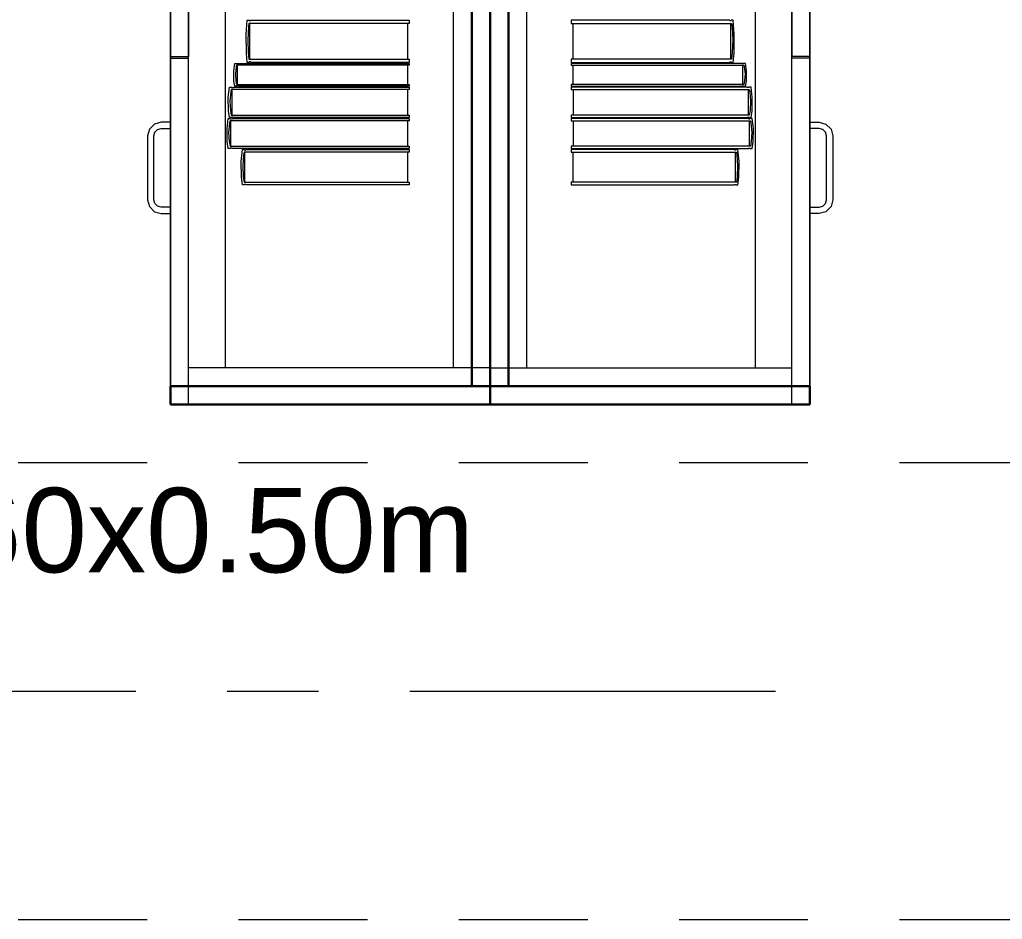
# Model space of a CAD drawing. Header units: inches. Extents: x -38 to 5698, y -33 to 92.
# Drawn here: x 288.518 to 289.594, y 16.9 to 17.885 of the extents above; entities that cross this region are included whole.
import ezdxf

# ---------------------------------------------------------------- set-up
doc = ezdxf.new("R2010")
doc.units = ezdxf.units.IN
doc.header["$MEASUREMENT"] = 0
doc.set_wipeout_variables(frame=1)
for name, pattern in [('Hidden Line', [0.195611, 0.141111, -0.0545]), ('Punto & Raya', [0.65, 0.5, -0.075, 0, -0.075]), ('Wipeout_Contour', [1, 0, -1])]:
    doc.linetypes.add(name, pattern=pattern)
for name, color, linetype in [('02 _ ARQ _ ALB _ Ejes Generales', 7, 'Continuous'), ('08 _ STR _ EXT _ 09 Vigas', 7, 'Continuous'), ('Interior - Mobiliario', 7, 'Continuous'), ('Notas - Etiquetas', 251, 'Continuous')]:
    doc.layers.add(name, color=color, linetype=linetype)
doc.styles.add('Estilo_Generado_4', font='swisse.ttf')

msp = doc.modelspace()

# ---------------------------------------------------------------- linework, layer by layer
at = {"layer": '02 _ ARQ _ ALB _ Ejes Generales', "color": 252, "linetype": 'Punto & Raya', "lineweight": 13}
msp.add_line((283.3454, 17.15), (289.3454, 17.15), dxfattribs=at)
at = {"layer": '08 _ STR _ EXT _ 09 Vigas', "color": 251, "linetype": 'Hidden Line', "lineweight": 13}
for p, q in [((287.07, 17.4), (307.57, 17.4)), ((287.07, 16.9), (293.57, 16.9))]:
    msp.add_line(p, q, dxfattribs=at)
at = {"layer": 'Interior - Mobiliario', "color": 175, "linetype": 'Continuous', "lineweight": 13}
for p, q in [((288.7033, 17.4838), (288.7033, 18.9438)), ((289.0133, 18.9438), (289.0133, 17.4838)), ((289.0533, 18.9438), (289.0533, 17.4838)), ((289.3633, 17.4838), (289.3633, 18.9438)), ((288.7033, 17.5038), (288.7033, 18.9238)), ((288.7433, 18.9238), (288.7433, 17.5038)), ((288.9933, 17.5038), (288.9933, 18.9238)), ((289.0733, 17.5038), (289.0733, 18.9238)), ((289.3233, 18.9238), (289.3233, 17.5038)), ((289.3633, 17.5038), (289.3633, 18.9238)), ((288.6833, 18.2038), (288.6833, 17.8448)), ((288.7033, 18.2038), (288.7033, 17.8448)), ((289.3633, 18.2038), (289.3633, 17.8448)), ((289.3833, 18.2038), (289.3833, 17.8448)), ((288.7663, 17.8691), (288.7675, 17.8845)), ((288.7675, 17.8845), (288.7694, 17.8845)), ((288.7687, 17.8773), (288.768, 17.8631)), ((288.7693, 17.8808), (288.7687, 17.8773)), ((288.9447, 17.8808), (288.7693, 17.8808)), ((288.7694, 17.8845), (288.7696, 17.8843)), ((288.7696, 17.8843), (288.7698, 17.884)), ((288.7698, 17.884), (288.77, 17.8838)), ((288.77, 17.8838), (288.7703, 17.8838)), ((288.7702, 17.8419), (288.7702, 17.8808)), ((288.7703, 17.8838), (288.7706, 17.8838)), ((288.7706, 17.8838), (288.7708, 17.8839)), ((288.7708, 17.8839), (288.7711, 17.8841)), ((288.7711, 17.8841), (288.7713, 17.8844)), ((288.7713, 17.8844), (288.7714, 17.8845)), ((288.7714, 17.8845), (288.9447, 17.8845)), ((288.9429, 17.8808), (288.9429, 17.8419)), ((288.9447, 17.8845), (288.9447, 17.8808)), ((289.2953, 17.8845), (289.122, 17.8845)), ((289.122, 17.8845), (289.122, 17.8808)), ((289.122, 17.8808), (289.2974, 17.8808)), ((289.1238, 17.8808), (289.1238, 17.8419)), ((289.2954, 17.8844), (289.2953, 17.8845)), ((289.2956, 17.8841), (289.2954, 17.8844)), ((289.2959, 17.8839), (289.2956, 17.8841)), ((289.2961, 17.8838), (289.2959, 17.8839)), ((289.2964, 17.8838), (289.2961, 17.8838)), ((289.2967, 17.8838), (289.2964, 17.8838)), ((289.2965, 17.8419), (289.2965, 17.8808)), ((289.2969, 17.884), (289.2967, 17.8838)), ((289.2971, 17.8843), (289.2969, 17.884)), ((289.2973, 17.8845), (289.2971, 17.8843)), ((289.2992, 17.8845), (289.2973, 17.8845)), ((289.2974, 17.8808), (289.298, 17.8773)), ((289.298, 17.8773), (289.2987, 17.8631)), ((289.3004, 17.8691), (289.2992, 17.8845)), ((288.7665, 17.8484), (288.7663, 17.8691)), ((289.3002, 17.8484), (289.3004, 17.8691)), ((288.768, 17.8631), (288.7685, 17.8489)), ((289.2987, 17.8631), (289.2982, 17.8489)), ((288.6833, 17.8448), (288.7033, 17.8448)), ((288.6833, 17.8428), (288.7033, 17.8428)), ((288.7675, 17.8382), (288.7665, 17.8484)), ((288.7685, 17.8489), (288.7693, 17.8419)), ((288.7693, 17.8419), (288.9447, 17.8419)), ((288.9447, 17.8419), (288.9447, 17.8382)), ((289.2974, 17.8419), (289.122, 17.8419)), ((289.122, 17.8419), (289.122, 17.8382)), ((289.2982, 17.8489), (289.2974, 17.8419)), ((289.2992, 17.8382), (289.3002, 17.8484)), ((289.3833, 17.8448), (289.3633, 17.8448)), ((289.3833, 17.8428), (289.3633, 17.8428)), ((288.7527, 17.8289), (288.7539, 17.8372)), ((288.7539, 17.8372), (288.756, 17.8372)), ((288.7553, 17.8333), (288.7545, 17.8256)), ((288.7558, 17.8352), (288.7553, 17.8333)), ((288.9447, 17.8352), (288.7558, 17.8352)), ((288.756, 17.8372), (288.7562, 17.8371)), ((288.7562, 17.8371), (288.7564, 17.8369)), ((288.7564, 17.8369), (288.7567, 17.8369)), ((288.7567, 17.8369), (288.757, 17.8368)), ((288.7568, 17.8142), (288.7568, 17.8352)), ((288.757, 17.8368), (288.7572, 17.8368)), ((288.7572, 17.8368), (288.7575, 17.8369)), ((288.7575, 17.8369), (288.7578, 17.837)), ((288.7578, 17.837), (288.758, 17.8371)), ((288.758, 17.8371), (288.7581, 17.8372)), ((288.7581, 17.8372), (288.9447, 17.8372)), ((288.7694, 17.8382), (288.7675, 17.8382)), ((288.7695, 17.8384), (288.7694, 17.8382)), ((288.7697, 17.8387), (288.7695, 17.8384)), ((288.77, 17.8389), (288.7697, 17.8387)), ((288.7702, 17.839), (288.77, 17.8389)), ((288.7705, 17.839), (288.7702, 17.839)), ((288.7708, 17.8389), (288.7705, 17.839)), ((288.771, 17.8387), (288.7708, 17.8389)), ((288.7712, 17.8385), (288.771, 17.8387)), ((288.7714, 17.8382), (288.7712, 17.8385)), ((288.9447, 17.8382), (288.7714, 17.8382)), ((288.9428, 17.8352), (288.9428, 17.8142)), ((288.9447, 17.8372), (288.9447, 17.8352)), ((289.122, 17.8382), (289.2953, 17.8382)), ((289.3086, 17.8372), (289.122, 17.8372)), ((289.122, 17.8372), (289.122, 17.8352)), ((289.122, 17.8352), (289.3109, 17.8352)), ((289.1239, 17.8352), (289.1239, 17.8142)), ((289.2953, 17.8382), (289.2955, 17.8385)), ((289.2955, 17.8385), (289.2957, 17.8387)), ((289.2957, 17.8387), (289.2959, 17.8389)), ((289.2959, 17.8389), (289.2962, 17.839)), ((289.2962, 17.839), (289.2965, 17.839)), ((289.2965, 17.839), (289.2967, 17.8389)), ((289.2967, 17.8389), (289.297, 17.8387)), ((289.297, 17.8387), (289.2972, 17.8384)), ((289.2972, 17.8384), (289.2973, 17.8382)), ((289.2973, 17.8382), (289.2992, 17.8382)), ((289.3087, 17.8371), (289.3086, 17.8372)), ((289.3089, 17.837), (289.3087, 17.8371)), ((289.3092, 17.8369), (289.3089, 17.837)), ((289.3095, 17.8368), (289.3092, 17.8369)), ((289.3097, 17.8368), (289.3095, 17.8368)), ((289.31, 17.8369), (289.3097, 17.8368)), ((289.3099, 17.8142), (289.3099, 17.8352)), ((289.3103, 17.8369), (289.31, 17.8369)), ((289.3105, 17.8371), (289.3103, 17.8369)), ((289.3107, 17.8372), (289.3105, 17.8371)), ((289.3128, 17.8372), (289.3107, 17.8372)), ((289.3109, 17.8352), (289.3114, 17.8333)), ((289.3114, 17.8333), (289.3122, 17.8256)), ((289.314, 17.8289), (289.3128, 17.8372)), ((288.7529, 17.8177), (288.7527, 17.8289)), ((288.7545, 17.8256), (288.755, 17.8179)), ((289.3122, 17.8256), (289.3117, 17.8179)), ((289.3138, 17.8177), (289.314, 17.8289)), ((288.7466, 17.8), (288.7479, 17.8112)), ((288.7479, 17.8112), (288.75, 17.8112)), ((288.75, 17.8112), (288.7502, 17.811)), ((288.7502, 17.811), (288.7504, 17.8108)), ((288.7504, 17.8108), (288.7507, 17.8107)), ((288.7507, 17.8107), (288.751, 17.8106)), ((288.751, 17.8106), (288.7513, 17.8106)), ((288.7513, 17.8106), (288.7516, 17.8107)), ((288.7516, 17.8107), (288.7519, 17.8108)), ((288.7519, 17.8108), (288.7521, 17.811)), ((288.7521, 17.811), (288.7522, 17.8112)), ((288.7522, 17.8112), (288.9447, 17.8112)), ((288.7539, 17.8122), (288.7529, 17.8177)), ((288.756, 17.8122), (288.7539, 17.8122)), ((288.755, 17.8179), (288.7558, 17.8142)), ((288.7558, 17.8142), (288.9447, 17.8142)), ((288.7561, 17.8123), (288.756, 17.8122)), ((288.7564, 17.8124), (288.7561, 17.8123)), ((288.7566, 17.8125), (288.7564, 17.8124)), ((288.7569, 17.8126), (288.7566, 17.8125)), ((288.7572, 17.8126), (288.7569, 17.8126)), ((288.7575, 17.8125), (288.7572, 17.8126)), ((288.7577, 17.8124), (288.7575, 17.8125)), ((288.758, 17.8123), (288.7577, 17.8124)), ((288.7581, 17.8122), (288.758, 17.8123)), ((288.9447, 17.8122), (288.7581, 17.8122)), ((288.9447, 17.8142), (288.9447, 17.8122)), ((288.9447, 17.8112), (288.9447, 17.8085)), ((289.3109, 17.8142), (289.122, 17.8142)), ((289.122, 17.8142), (289.122, 17.8122)), ((289.122, 17.8122), (289.3086, 17.8122)), ((289.3145, 17.8112), (289.122, 17.8112)), ((289.122, 17.8112), (289.122, 17.8085)), ((289.3086, 17.8122), (289.3087, 17.8123)), ((289.3087, 17.8123), (289.309, 17.8124)), ((289.309, 17.8124), (289.3092, 17.8125)), ((289.3092, 17.8125), (289.3095, 17.8126)), ((289.3095, 17.8126), (289.3098, 17.8126)), ((289.3098, 17.8126), (289.3101, 17.8125)), ((289.3101, 17.8125), (289.3103, 17.8124)), ((289.3103, 17.8124), (289.3106, 17.8123)), ((289.3106, 17.8123), (289.3107, 17.8122)), ((289.3107, 17.8122), (289.3128, 17.8122)), ((289.3117, 17.8179), (289.3109, 17.8142)), ((289.3128, 17.8122), (289.3138, 17.8177)), ((289.3146, 17.811), (289.3145, 17.8112)), ((289.3148, 17.8108), (289.3146, 17.811)), ((289.3151, 17.8107), (289.3148, 17.8108)), ((289.3154, 17.8106), (289.3151, 17.8107)), ((289.3157, 17.8106), (289.3154, 17.8106)), ((289.316, 17.8107), (289.3157, 17.8106)), ((289.3163, 17.8108), (289.316, 17.8107)), ((289.3165, 17.811), (289.3163, 17.8108)), ((289.3167, 17.8112), (289.3165, 17.811)), ((289.3188, 17.8112), (289.3167, 17.8112)), ((289.3201, 17.8), (289.3188, 17.8112)), ((288.7468, 17.7851), (288.7466, 17.8)), ((288.7493, 17.806), (288.7485, 17.7957)), ((288.7499, 17.8085), (288.7493, 17.806)), ((288.9447, 17.8085), (288.7499, 17.8085)), ((288.7508, 17.7804), (288.7508, 17.8085)), ((288.9427, 17.8085), (288.9427, 17.7804)), ((289.122, 17.8085), (289.3168, 17.8085)), ((289.124, 17.8085), (289.124, 17.7804)), ((289.3159, 17.7804), (289.3159, 17.8085)), ((289.3168, 17.8085), (289.3174, 17.806)), ((289.3174, 17.806), (289.3182, 17.7957)), ((289.3199, 17.7851), (289.3201, 17.8)), ((288.7485, 17.7957), (288.749, 17.7854)), ((289.3182, 17.7957), (289.3177, 17.7854)), ((288.7479, 17.7778), (288.7468, 17.7851)), ((288.75, 17.7778), (288.7479, 17.7778)), ((288.749, 17.7854), (288.7499, 17.7804)), ((288.7499, 17.7804), (288.9447, 17.7804)), ((288.7501, 17.7779), (288.75, 17.7778)), ((288.7504, 17.7781), (288.7501, 17.7779)), ((288.7507, 17.7782), (288.7504, 17.7781)), ((288.7509, 17.7783), (288.7507, 17.7782)), ((288.7512, 17.7783), (288.7509, 17.7783)), ((288.7515, 17.7783), (288.7512, 17.7783)), ((288.7518, 17.7781), (288.7515, 17.7783)), ((288.752, 17.7779), (288.7518, 17.7781)), ((288.7522, 17.7778), (288.752, 17.7779)), ((288.9447, 17.7778), (288.7522, 17.7778)), ((288.9447, 17.7804), (288.9447, 17.7778)), ((289.3168, 17.7804), (289.122, 17.7804)), ((289.122, 17.7804), (289.122, 17.7778)), ((289.122, 17.7778), (289.3145, 17.7778)), ((289.3145, 17.7778), (289.3147, 17.7779)), ((289.3147, 17.7779), (289.3149, 17.7781)), ((289.3149, 17.7781), (289.3152, 17.7783)), ((289.3152, 17.7783), (289.3155, 17.7783)), ((289.3155, 17.7783), (289.3158, 17.7783)), ((289.3158, 17.7783), (289.316, 17.7782)), ((289.316, 17.7782), (289.3163, 17.7781)), ((289.3163, 17.7781), (289.3166, 17.7779)), ((289.3166, 17.7779), (289.3167, 17.7778)), ((289.3167, 17.7778), (289.3188, 17.7778)), ((289.3177, 17.7854), (289.3168, 17.7804)), ((289.3188, 17.7778), (289.3199, 17.7851)), ((288.6658, 17.7707), (288.6604, 17.7653)), ((288.6733, 17.7728), (288.6658, 17.7707)), ((288.6833, 17.7728), (288.6733, 17.7728)), ((288.6833, 17.7658), (288.6833, 17.7728)), ((288.7453, 17.7658), (288.7466, 17.7768)), ((288.7466, 17.7768), (288.7487, 17.7768)), ((288.748, 17.7716), (288.7471, 17.7616)), ((288.7486, 17.7741), (288.748, 17.7716)), ((288.9447, 17.7741), (288.7486, 17.7741)), ((288.7487, 17.7768), (288.7489, 17.7766)), ((288.7489, 17.7766), (288.7492, 17.7764)), ((288.7492, 17.7764), (288.7494, 17.7763)), ((288.7494, 17.7763), (288.7497, 17.7762)), ((288.7496, 17.7465), (288.7496, 17.7741)), ((288.7497, 17.7762), (288.75, 17.7762)), ((288.75, 17.7762), (288.7503, 17.7763)), ((288.7503, 17.7763), (288.7506, 17.7764)), ((288.7506, 17.7764), (288.7508, 17.7766)), ((288.7508, 17.7766), (288.7509, 17.7768)), ((288.7509, 17.7768), (288.9447, 17.7768)), ((288.9427, 17.7741), (288.9427, 17.7465)), ((288.9447, 17.7768), (288.9447, 17.7741)), ((289.3158, 17.7768), (289.122, 17.7768)), ((289.122, 17.7768), (289.122, 17.7741)), ((289.122, 17.7741), (289.3181, 17.7741)), ((289.124, 17.7741), (289.124, 17.7465)), ((289.3159, 17.7766), (289.3158, 17.7768)), ((289.3161, 17.7764), (289.3159, 17.7766)), ((289.3164, 17.7763), (289.3161, 17.7764)), ((289.3167, 17.7762), (289.3164, 17.7763)), ((289.317, 17.7762), (289.3167, 17.7762)), ((289.3173, 17.7763), (289.317, 17.7762)), ((289.3171, 17.7465), (289.3171, 17.7741)), ((289.3175, 17.7764), (289.3173, 17.7763)), ((289.3178, 17.7766), (289.3175, 17.7764)), ((289.318, 17.7768), (289.3178, 17.7766)), ((289.3201, 17.7768), (289.318, 17.7768)), ((289.3181, 17.7741), (289.3187, 17.7716)), ((289.3187, 17.7716), (289.3196, 17.7616)), ((289.3214, 17.7658), (289.3201, 17.7768)), ((289.3833, 17.7728), (289.3933, 17.7728)), ((289.3833, 17.7658), (289.3833, 17.7728)), ((289.3933, 17.7728), (289.4008, 17.7707)), ((289.4008, 17.7707), (289.4063, 17.7653)), ((288.6604, 17.7653), (288.6583, 17.7578)), ((288.6583, 17.7578), (288.6583, 17.6878)), ((288.6653, 17.7578), (288.6664, 17.7618)), ((288.6653, 17.6878), (288.6653, 17.7578)), ((288.6664, 17.7618), (288.6693, 17.7647)), ((288.6693, 17.7647), (288.6733, 17.7658)), ((288.6733, 17.7658), (288.6833, 17.7658)), ((288.7455, 17.7511), (288.7453, 17.7658)), ((288.7471, 17.7616), (288.7477, 17.7515)), ((289.3196, 17.7616), (289.319, 17.7515)), ((289.3212, 17.7511), (289.3214, 17.7658)), ((289.3933, 17.7658), (289.3833, 17.7658)), ((289.3973, 17.7647), (289.3933, 17.7658)), ((289.4003, 17.7618), (289.3973, 17.7647)), ((289.4013, 17.7578), (289.4003, 17.7618)), ((289.4013, 17.6878), (289.4013, 17.7578)), ((289.4063, 17.7653), (289.4083, 17.7578)), ((289.4083, 17.7578), (289.4083, 17.6878)), ((288.7466, 17.7439), (288.7455, 17.7511)), ((288.7477, 17.7515), (288.7486, 17.7465)), ((288.7486, 17.7465), (288.9447, 17.7465)), ((288.9447, 17.7465), (288.9447, 17.7439)), ((289.3181, 17.7465), (289.122, 17.7465)), ((289.122, 17.7465), (289.122, 17.7439)), ((289.319, 17.7515), (289.3181, 17.7465)), ((289.3201, 17.7439), (289.3212, 17.7511)), ((288.7487, 17.7439), (288.7466, 17.7439)), ((288.7488, 17.744), (288.7487, 17.7439)), ((288.7491, 17.7442), (288.7488, 17.744)), ((288.7494, 17.7444), (288.7491, 17.7442)), ((288.7497, 17.7444), (288.7494, 17.7444)), ((288.7499, 17.7445), (288.7497, 17.7444)), ((288.7502, 17.7444), (288.7499, 17.7445)), ((288.7505, 17.7443), (288.7502, 17.7444)), ((288.7508, 17.7441), (288.7505, 17.7443)), ((288.7509, 17.7439), (288.7508, 17.7441)), ((288.9447, 17.7439), (288.7509, 17.7439)), ((288.7609, 17.7299), (288.7622, 17.7429)), ((288.7622, 17.7429), (288.7641, 17.7429)), ((288.7634, 17.7368), (288.7627, 17.7249)), ((288.764, 17.7398), (288.7634, 17.7368)), ((288.9447, 17.7398), (288.764, 17.7398)), ((288.7641, 17.7429), (288.7643, 17.7427)), ((288.7643, 17.7427), (288.7645, 17.7425)), ((288.7645, 17.7425), (288.7648, 17.7423)), ((288.7648, 17.7423), (288.7651, 17.7423)), ((288.7649, 17.7071), (288.7649, 17.7398)), ((288.7651, 17.7423), (288.7653, 17.7423)), ((288.7653, 17.7423), (288.7656, 17.7423)), ((288.7656, 17.7423), (288.7658, 17.7425)), ((288.7658, 17.7425), (288.7661, 17.7428)), ((288.7661, 17.7428), (288.7662, 17.7429)), ((288.7662, 17.7429), (288.9447, 17.7429)), ((288.9429, 17.7398), (288.9429, 17.7071)), ((288.9447, 17.7429), (288.9447, 17.7398)), ((289.122, 17.7439), (289.3158, 17.7439)), ((289.3005, 17.7429), (289.122, 17.7429)), ((289.122, 17.7429), (289.122, 17.7398)), ((289.122, 17.7398), (289.3027, 17.7398)), ((289.1238, 17.7398), (289.1238, 17.7071)), ((289.3006, 17.7428), (289.3005, 17.7429)), ((289.3009, 17.7425), (289.3006, 17.7428)), ((289.3011, 17.7423), (289.3009, 17.7425)), ((289.3014, 17.7423), (289.3011, 17.7423)), ((289.3016, 17.7423), (289.3014, 17.7423)), ((289.3019, 17.7423), (289.3016, 17.7423)), ((289.3018, 17.7071), (289.3018, 17.7398)), ((289.3022, 17.7425), (289.3019, 17.7423)), ((289.3024, 17.7427), (289.3022, 17.7425)), ((289.3026, 17.7429), (289.3024, 17.7427)), ((289.3045, 17.7429), (289.3026, 17.7429)), ((289.3027, 17.7398), (289.3033, 17.7368)), ((289.3033, 17.7368), (289.304, 17.7249)), ((289.3058, 17.7299), (289.3045, 17.7429)), ((289.3158, 17.7439), (289.3159, 17.7441)), ((289.3159, 17.7441), (289.3162, 17.7443)), ((289.3162, 17.7443), (289.3165, 17.7444)), ((289.3165, 17.7444), (289.3168, 17.7445)), ((289.3168, 17.7445), (289.317, 17.7444)), ((289.317, 17.7444), (289.3173, 17.7444)), ((289.3173, 17.7444), (289.3176, 17.7442)), ((289.3176, 17.7442), (289.3179, 17.744)), ((289.3179, 17.744), (289.318, 17.7439)), ((289.318, 17.7439), (289.3201, 17.7439)), ((288.7612, 17.7126), (288.7609, 17.7299)), ((288.7627, 17.7249), (288.7631, 17.713)), ((289.304, 17.7249), (289.3036, 17.713)), ((289.3055, 17.7126), (289.3058, 17.7299)), ((288.7631, 17.713), (288.764, 17.7071)), ((289.3036, 17.713), (289.3027, 17.7071)), ((288.7622, 17.704), (288.7612, 17.7126)), ((288.7641, 17.704), (288.7622, 17.704)), ((288.764, 17.7071), (288.9447, 17.7071)), ((288.7642, 17.7042), (288.7641, 17.704)), ((288.7645, 17.7044), (288.7642, 17.7042)), ((288.7647, 17.7046), (288.7645, 17.7044)), ((288.765, 17.7047), (288.7647, 17.7046)), ((288.7653, 17.7047), (288.765, 17.7047)), ((288.7655, 17.7046), (288.7653, 17.7047)), ((288.7658, 17.7045), (288.7655, 17.7046)), ((288.766, 17.7042), (288.7658, 17.7045)), ((288.7662, 17.704), (288.766, 17.7042)), ((288.9447, 17.704), (288.7662, 17.704)), ((288.9447, 17.7071), (288.9447, 17.704)), ((289.3027, 17.7071), (289.122, 17.7071)), ((289.122, 17.7071), (289.122, 17.704)), ((289.122, 17.704), (289.3005, 17.704)), ((289.3005, 17.704), (289.3007, 17.7042)), ((289.3007, 17.7042), (289.3009, 17.7045)), ((289.3009, 17.7045), (289.3012, 17.7046)), ((289.3012, 17.7046), (289.3014, 17.7047)), ((289.3014, 17.7047), (289.3017, 17.7047)), ((289.3017, 17.7047), (289.302, 17.7046)), ((289.302, 17.7046), (289.3022, 17.7044)), ((289.3022, 17.7044), (289.3025, 17.7042)), ((289.3025, 17.7042), (289.3026, 17.704)), ((289.3026, 17.704), (289.3045, 17.704)), ((289.3045, 17.704), (289.3055, 17.7126)), ((288.6583, 17.6878), (288.6604, 17.6803)), ((288.6664, 17.6838), (288.6653, 17.6878)), ((288.6693, 17.6808), (288.6664, 17.6838)), ((288.6733, 17.6798), (288.6693, 17.6808)), ((289.3933, 17.6798), (289.3973, 17.6808)), ((289.3973, 17.6808), (289.4003, 17.6838)), ((289.4003, 17.6838), (289.4013, 17.6878)), ((289.4083, 17.6878), (289.4063, 17.6803)), ((288.6604, 17.6803), (288.6658, 17.6748)), ((288.6658, 17.6748), (288.6733, 17.6728)), ((288.6833, 17.6798), (288.6733, 17.6798)), ((288.6733, 17.6728), (288.6833, 17.6728)), ((288.6833, 17.6728), (288.6833, 17.6798)), ((289.3833, 17.6798), (289.3933, 17.6798)), ((289.3833, 17.6728), (289.3833, 17.6798)), ((289.3933, 17.6728), (289.3833, 17.6728)), ((289.4008, 17.6748), (289.3933, 17.6728)), ((289.4063, 17.6803), (289.4008, 17.6748)), ((288.7433, 17.5038), (288.7033, 17.5038)), ((288.9933, 17.5038), (288.7433, 17.5038)), ((289.0733, 17.5038), (289.3233, 17.5038)), ((289.3233, 17.5038), (289.3633, 17.5038)), ((289.0133, 17.4838), (288.7033, 17.4838)), ((289.0533, 17.4838), (289.3633, 17.4838))]:
    msp.add_line(p, q, dxfattribs=at)

# ---------------------------------------------------------------- texts
at = {"layer": 'Notas - Etiquetas', "color": 8, "linetype": 'Continuous', "lineweight": 13, "insert": (287.7374, 17.3724), "char_height": 0.0925, "attachment_point": 1, "style": 'Estilo_Generado_4'}
msp.add_mtext('\\A1;{\\pql;\\fSwis721 Ex BT|b0|i0|c0|p34;VIGA-101\\fSwis721 Ex BT|b0|i0|c0|p34; \\fSwis721 Ex BT|b0|i0|c0|p34;0.60\\fSwis721 Ex BT|b0|i0|c0|p34;x\\fSwis721 Ex BT|b0|i0|c0|p34;0.50\\fSwis721 Ex BT|b0|i0|c0|p34;m}', dxfattribs=at)

# ---------------------------------------------------------------- next in the draw order: wipeouts: each hides what was drawn before it
at = {"color": 254, "linetype": 'Wipeout_Contour', "lineweight": 0, "ltscale": 9695.075922}
msp.add_wipeout([(289.0133, 17.4838), (289.0333, 17.4838), (289.0333, 18.9438), (289.0133, 18.9438)], dxfattribs=at).dxf.layer = 'Interior - Mobiliario'

# ---------------------------------------------------------------- next in the draw order: linework, layer by layer
at = {"layer": 'Interior - Mobiliario', "color": 175, "linetype": 'Continuous', "lineweight": 30}
for p, q in [((289.0133, 18.9438), (289.0133, 17.4838)), ((289.0333, 18.9438), (289.0333, 17.4838)), ((289.0133, 17.4838), (289.0333, 17.4838))]:
    msp.add_line(p, q, dxfattribs=at)
at = {"layer": 'Interior - Mobiliario', "color": 175, "linetype": 'Continuous', "lineweight": 13}
for p, q in [((289.0133, 17.4838), (289.0133, 18.9438)), ((289.0333, 18.9438), (289.0333, 17.4838)), ((289.0333, 18.9238), (289.0333, 17.5038)), ((289.0333, 17.5038), (288.9933, 17.5038)), ((289.0333, 17.4838), (289.0133, 17.4838))]:
    msp.add_line(p, q, dxfattribs=at)

# ---------------------------------------------------------------- next in the draw order: wipeouts: each hides what was drawn before it
at = {"color": 254, "linetype": 'Wipeout_Contour', "lineweight": 0, "ltscale": 9694.393711}
msp.add_wipeout([(288.6833, 17.4638), (289.0333, 17.4638), (289.0333, 17.4838), (288.6833, 17.4838)], dxfattribs=at).dxf.layer = 'Interior - Mobiliario'

# ---------------------------------------------------------------- next in the draw order: linework, layer by layer
at = {"layer": 'Interior - Mobiliario', "color": 175, "linetype": 'Continuous', "lineweight": 13}
for p, q in [((288.6833, 18.9638), (288.6833, 17.4638)), ((289.0333, 17.4638), (289.0333, 18.9638)), ((288.6833, 17.4838), (288.6833, 18.9438)), ((288.6833, 17.4838), (288.6833, 18.9438)), ((288.7033, 17.4838), (288.7033, 18.9438)), ((288.7033, 17.4838), (288.7033, 18.9438)), ((289.0133, 18.9438), (289.0133, 17.4838)), ((289.0133, 18.9438), (289.0133, 17.4838)), ((289.0133, 18.9438), (289.0133, 17.4838)), ((289.0333, 18.9438), (289.0333, 17.4838)), ((288.6833, 17.4838), (288.6833, 17.8428)), ((288.7033, 17.4838), (288.7033, 17.8428)), ((288.7033, 17.4638), (288.7033, 17.5038)), ((289.0333, 17.5038), (289.0333, 17.4638)), ((288.6833, 17.4638), (288.6833, 17.4838)), ((288.6833, 17.4838), (289.0333, 17.4838)), ((289.0333, 17.4838), (288.6833, 17.4838)), ((289.0133, 17.4838), (288.6833, 17.4838)), ((288.6833, 17.4838), (288.7033, 17.4838)), ((289.0133, 17.4838), (288.7033, 17.4838)), ((289.0133, 17.4838), (288.7033, 17.4838)), ((289.0333, 17.4838), (289.0333, 17.4638)), ((289.0333, 17.4638), (288.6833, 17.4638)), ((288.6833, 17.4638), (289.0333, 17.4638)), ((289.0333, 17.4638), (288.7033, 17.4638))]:
    msp.add_line(p, q, dxfattribs=at)
at = {"layer": 'Interior - Mobiliario', "color": 175, "linetype": 'Continuous', "lineweight": 30}
for p, q in [((288.6833, 17.4838), (289.0333, 17.4838)), ((288.6833, 17.4838), (288.6833, 17.4638)), ((289.0333, 17.4838), (289.0333, 17.4638)), ((288.6833, 17.4638), (289.0333, 17.4638))]:
    msp.add_line(p, q, dxfattribs=at)

# ---------------------------------------------------------------- next in the draw order: wipeouts: each hides what was drawn before it
at = {"color": 254, "linetype": 'Wipeout_Contour', "lineweight": 0, "ltscale": 9695.15592}
msp.add_wipeout([(289.0533, 17.4838), (289.0533, 18.9438), (289.0333, 18.9438), (289.0333, 17.4838)], dxfattribs=at).dxf.layer = 'Interior - Mobiliario'

# ---------------------------------------------------------------- next in the draw order: linework, layer by layer
at = {"layer": 'Interior - Mobiliario', "color": 175, "linetype": 'Continuous', "lineweight": 30}
for p, q in [((289.0333, 18.9438), (289.0333, 17.4838)), ((289.0533, 18.9438), (289.0533, 17.4838)), ((289.0533, 17.4838), (289.0333, 17.4838))]:
    msp.add_line(p, q, dxfattribs=at)
at = {"layer": 'Interior - Mobiliario', "color": 175, "linetype": 'Continuous', "lineweight": 13}
for p, q in [((289.0333, 18.9438), (289.0333, 17.4838)), ((289.0533, 17.4838), (289.0533, 18.9438)), ((289.0333, 18.9238), (289.0333, 17.5038)), ((289.0333, 17.5038), (289.0733, 17.5038)), ((289.0333, 17.4838), (289.0533, 17.4838))]:
    msp.add_line(p, q, dxfattribs=at)

# ---------------------------------------------------------------- next in the draw order: wipeouts: each hides what was drawn before it
at = {"color": 254, "linetype": 'Wipeout_Contour', "lineweight": 0, "ltscale": 9695.793675}
msp.add_wipeout([(289.3833, 17.4638), (289.3833, 17.4838), (289.0333, 17.4838), (289.0333, 17.4638)], dxfattribs=at).dxf.layer = 'Interior - Mobiliario'

# ---------------------------------------------------------------- next in the draw order: linework, layer by layer
at = {"layer": 'Interior - Mobiliario', "color": 175, "linetype": 'Continuous', "lineweight": 13}
for p, q in [((289.0333, 17.4638), (289.0333, 18.9638)), ((289.3833, 18.9638), (289.3833, 17.4638)), ((289.0333, 18.9438), (289.0333, 17.4838)), ((289.0533, 18.9438), (289.0533, 17.4838)), ((289.0533, 18.9438), (289.0533, 17.4838)), ((289.0533, 18.9438), (289.0533, 17.4838)), ((289.3633, 17.4838), (289.3633, 18.9438)), ((289.3633, 17.4838), (289.3633, 18.9438)), ((289.3833, 17.4838), (289.3833, 18.9438)), ((289.3833, 17.4838), (289.3833, 18.9438)), ((289.3633, 17.4838), (289.3633, 17.8428)), ((289.3833, 17.4838), (289.3833, 17.8428)), ((289.0333, 17.5038), (289.0333, 17.4638)), ((289.3633, 17.4638), (289.3633, 17.5038)), ((289.0333, 17.4838), (289.0333, 17.4638)), ((289.3833, 17.4838), (289.0333, 17.4838)), ((289.0333, 17.4838), (289.3833, 17.4838)), ((289.0533, 17.4838), (289.3833, 17.4838)), ((289.0533, 17.4838), (289.3633, 17.4838)), ((289.0533, 17.4838), (289.3633, 17.4838)), ((289.3833, 17.4838), (289.3633, 17.4838)), ((289.3833, 17.4638), (289.3833, 17.4838)), ((289.0333, 17.4638), (289.3833, 17.4638)), ((289.0333, 17.4638), (289.3633, 17.4638)), ((289.3833, 17.4638), (289.0333, 17.4638))]:
    msp.add_line(p, q, dxfattribs=at)
at = {"layer": 'Interior - Mobiliario', "color": 175, "linetype": 'Continuous', "lineweight": 30}
for p, q in [((289.3833, 17.4838), (289.0333, 17.4838)), ((289.0333, 17.4838), (289.0333, 17.4638)), ((289.3833, 17.4838), (289.3833, 17.4638)), ((289.3833, 17.4638), (289.0333, 17.4638))]:
    msp.add_line(p, q, dxfattribs=at)

doc.saveas('drawing.dxf')
